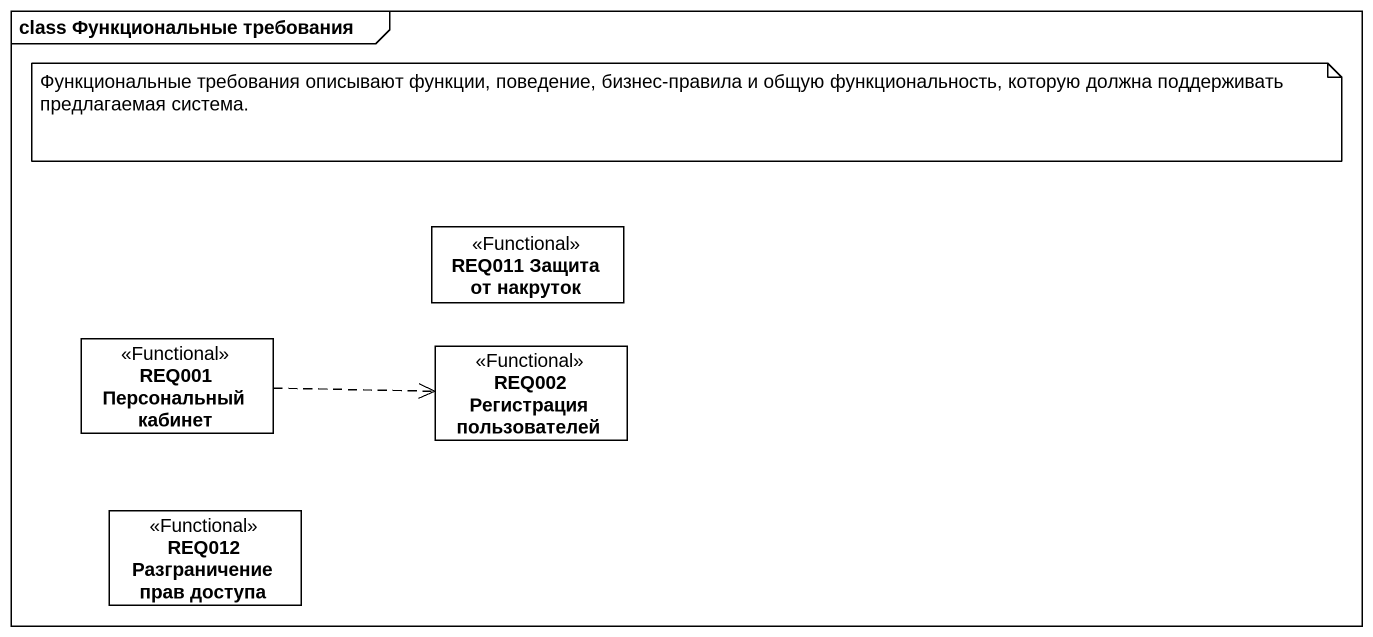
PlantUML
@startuml
mainframe class Функциональные требования
hide circle
hide empty members
class "REQ011 Защита от накруток" as REQ011_Защита_от_накруток <<Functional>>
class "REQ001 Персональный кабинет" as REQ001_Персональный_кабинет <<Functional>>
class "REQ002 Регистрация пользователей" as REQ002_Регистрация <<Functional>>
class "REQ012 Разграничение прав доступа" as REQ012_Разграничение_прав <<Functional>>
REQ001_Персональный_кабинет .right.> REQ002_Регистрация
note as N1
  Функциональные требования описывают функции, поведение, бизнес-правила и общую функциональность, которую должна поддерживать предлагаемая система.
end note
@enduml
